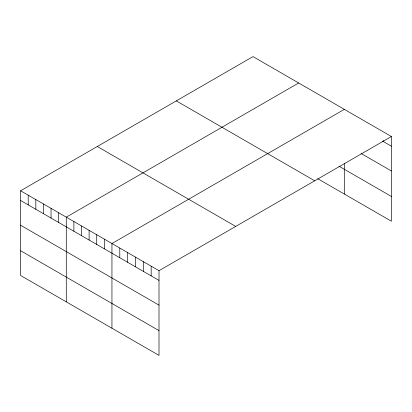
<?xml version="1.0" encoding="UTF-8"?>
<svg xmlns="http://www.w3.org/2000/svg" width="412" height="412" viewBox="0 0 412 412"><rect width="100%" height="100%" fill="white"/><g stroke="black" fill="none" stroke-linecap="round" stroke-linejoin="round"><path stroke-width="0.62" d="M391.4 136.516L159.006 270.689L159.006 355.391L20.6 275.484L20.6 190.782L252.994 56.609L391.4 136.516L391.4 221.218L317.698 178.669M298.669 82.977L66.275 217.15L66.275 301.852M344.344 109.35L111.946 243.523L111.946 328.22M382.511 141.089L391.4 146.219M361.072 153.46L391.4 170.97M338.906 166.16L391.4 196.467M176.305 100.889L314.711 180.796M97.289 146.507L235.695 226.415M20.6 190.782L159.006 270.689M20.6 200.484L159.006 280.392M20.6 225.235L159.006 305.143M20.6 250.733L159.006 330.64M383.557 140.482L383.557 141.692M344.344 163.229L344.344 194.052M151.163 266.162L151.163 275.865M143.319 261.63L143.319 271.338M135.476 257.103L135.476 266.806M127.632 252.577L127.632 262.279M119.789 248.05L119.789 257.752M104.334 239.125L104.334 248.827M96.722 234.732L96.722 244.434M89.11 230.334L89.11 240.042M81.499 225.941L81.499 235.643M73.887 221.548L73.887 231.25M58.664 212.757L58.664 222.459M51.047 208.359L51.047 218.066M43.435 203.966L43.435 213.668M35.823 199.573L35.823 209.275M28.212 195.175L28.212 204.882"/></g></svg>
